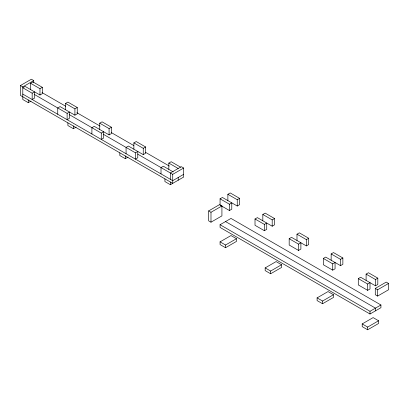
<?xml version="1.0" encoding="UTF-8"?>
<svg xmlns="http://www.w3.org/2000/svg" width="409" height="409" viewBox="0 0 409 409"><rect width="100%" height="100%" fill="white"/><g stroke="black" fill="none" stroke-linecap="round" stroke-linejoin="round"><path stroke-width="0.61" d="M164.919 178.856L164.919 181.565L170.384 184.72L183.661 177.056L183.661 168.038L172.731 174.346L172.731 183.365L20.45 95.45L20.45 85.532L31.381 79.218L33.727 80.573L33.727 82.429M20.45 85.532L22.792 86.882L33.727 80.573M30.603 89.586L30.603 83.278L32.945 81.923L42.316 87.332L42.316 93.646L39.975 95L25.133 86.432L22.792 87.787L32.163 93.196L34.504 91.841L34.504 98.155L32.163 99.505L32.163 93.196M30.603 83.278L39.975 88.687L42.316 87.332M22.792 86.882L22.792 99.505L28.257 102.664L30.992 101.084M65.547 109.765L65.547 103.451L67.889 102.097L77.26 107.511L77.26 113.82L74.919 115.174L60.082 106.606L57.741 107.961L57.741 114.275M67.112 113.37L69.453 112.02L69.453 118.329L67.112 119.684L67.112 113.37L34.346 94.453M65.547 103.451L74.919 108.86L77.26 107.511M67.889 122.838L67.889 125.543L73.359 128.702L76.089 127.122M99.714 129.489L99.714 123.175L102.056 121.826L111.427 127.235L111.427 133.549L109.085 134.898L94.249 126.335L91.902 127.685L91.902 133.999M101.274 133.094L103.615 131.744L103.615 138.053L101.274 139.408L101.274 133.094L69.203 114.576M99.714 123.175L109.085 128.584L111.427 127.235M133.876 149.213L133.876 142.899L136.223 141.55L145.594 146.959L145.594 153.273L143.247 154.622L128.411 146.059L126.069 147.409L126.069 153.723M119.822 152.823L119.822 155.527L125.287 158.682L128.022 157.102M135.44 152.823L137.782 151.468L137.782 157.782L135.44 159.132L135.44 152.823L103.503 134.382M133.876 142.899L143.247 148.314L145.594 146.959M168.825 169.387L168.825 163.079L171.167 161.724L180.538 167.138M183.661 174.352L172.731 180.66L22.792 94.096M220.068 198.805L229.439 204.219L231.78 202.864L231.78 209.178L229.439 210.528L220.068 205.119L220.068 198.805L222.409 197.455L237.246 206.024L239.592 204.669L239.592 198.355L230.221 192.946L227.874 194.301L227.874 200.609M208.646 210.926L219.582 204.612L221.923 205.967L221.923 215.886L210.988 222.194L208.646 220.845L208.646 210.926L210.988 212.276L221.923 205.967M227.874 194.301L237.246 199.71L239.592 198.355M220.068 224.73L230.998 218.421L380.937 304.986L380.937 307.691L370.002 314L220.068 227.435L220.068 224.73L370.002 311.295L380.937 304.986M255.011 218.984L264.383 224.393L266.729 223.043L266.729 229.352L264.383 230.707L255.011 225.298L255.011 218.984L257.358 217.629L272.195 226.197L274.536 224.843L274.536 218.534L265.165 213.12L262.823 214.474L262.823 220.788M220.068 241.862L230.998 235.553L236.468 238.708L236.468 241.412L225.533 247.726L220.068 244.572L220.068 241.862L225.533 245.022L236.468 238.708M262.823 214.474L272.195 219.884L274.536 218.534M289.178 238.708L298.55 244.117L300.891 242.767L300.891 249.076L298.55 250.431L289.178 245.022L289.178 238.708L291.52 237.353L306.356 245.921L308.703 244.572L308.703 238.258L299.332 232.849L296.99 234.199L296.99 240.512M296.99 234.199L306.356 239.608L308.703 238.258M265.165 267.9L276.101 261.591L281.566 264.746L281.566 267.45L270.63 273.764L265.165 270.605L265.165 267.9L270.63 271.06L281.566 264.746M323.345 258.432L332.716 263.841L335.058 262.491L335.058 268.805L332.716 270.155L323.345 264.746L323.345 258.432L325.687 257.082L340.523 265.646L342.865 264.296L342.865 257.982L333.493 252.573L331.152 253.923L331.152 260.236M331.152 253.923L340.523 259.337L342.865 257.982M317.098 297.885L328.028 291.571L333.493 294.725L333.493 297.435L322.563 303.744L317.098 300.589L317.098 297.885L322.563 301.039L333.493 294.725M358.289 278.611L367.66 284.02L370.002 282.665L370.002 288.979L367.66 290.334L358.289 284.92L358.289 278.611L360.631 277.256L375.472 285.825L377.814 284.47L377.814 278.156L368.443 272.747L366.101 274.102L366.101 280.41M366.101 274.102L375.472 279.511L377.814 278.156M375.273 288.417L386.208 282.103L388.55 283.457L388.55 289.766L377.619 296.08L375.273 294.725L375.273 288.417L377.619 289.766L388.55 283.457M362.195 323.923L373.126 317.609L378.591 320.763L378.591 323.468L367.66 329.782L362.195 326.627L362.195 323.923L367.66 327.077L378.591 320.763M183.661 168.038L181.32 166.683L170.384 172.997L170.384 179.311M168.825 163.079L178.196 168.488M42.025 92.577L65.813 106.309M76.882 112.7L100.118 126.115M111.182 132.506L133.866 145.599M145.486 152.306L169.275 166.044M173.232 171.933L163.36 166.233L161.013 167.588L161.013 173.897M137.807 154.188L172.731 174.346M225.533 221.576L375.472 308.141L375.472 310.845M377.619 289.766L377.619 296.08M375.472 279.511L375.472 285.825M370.002 311.295L370.002 314M367.66 284.02L367.66 290.334M367.66 327.077L367.66 329.782M340.523 259.337L340.523 265.646M332.716 263.841L332.716 270.155M322.563 301.039L322.563 303.744M306.356 239.608L306.356 245.921M298.55 244.117L298.55 250.431M272.195 219.884L272.195 226.197M270.63 271.06L270.63 273.764M264.383 224.393L264.383 230.707M237.246 199.71L237.246 206.024M229.439 204.219L229.439 210.528M225.533 245.022L225.533 247.726M210.988 212.276L210.988 222.194M178.196 177.506L178.196 180.211M170.384 182.015L170.384 184.72M143.247 148.314L143.247 154.622M125.287 155.977L125.287 158.682M109.085 128.584L109.085 134.898M74.919 108.86L74.919 115.174M73.359 125.992L73.359 128.702M39.975 88.687L39.975 95M28.257 99.96L28.257 102.664"/></g></svg>
